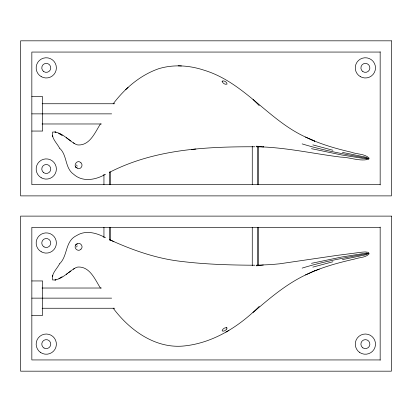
<?xml version="1.0" encoding="UTF-8"?>
<svg xmlns="http://www.w3.org/2000/svg" width="412" height="412" viewBox="0 0 412 412"><rect width="100%" height="100%" fill="white"/><g stroke="black" fill="none" stroke-linecap="round" stroke-linejoin="round"><path stroke-width="0.62" d="M256.187 265.22L271.039 264.597L279.552 263.814L336.501 255.466L361.999 252.165L365.14 251.938L368.071 252.278L368.745 252.772L368.946 254.101C365.387 257.752 359.305 257.33 354.717 259.004C337.928 262.81 321.185 267.357 305.647 274.912L314.598 270.808M59.58 263.824C57.18 268.634 50.794 274.119 52.576 279.964C61.27 280.505 68.129 271.843 75.355 267.939A8.075 8.075 0 0 1 78.038 267.033C90.012 266.446 95.12 279.83 100.477 288.122M256.362 146.157L263.335 146.96L263.474 146.445L263.34 146.96L256.187 146.78M52.87 275.304L52.412 276.586M314.598 141.192L305.647 137.088C320.129 144.112 335.662 148.572 351.297 152.198C356.89 154.371 364.393 153.666 368.946 157.899L368.745 159.228C359.882 161.684 349.937 157.24 340.848 157.121C314.989 153.913 289.415 148.176 263.34 146.966M77.25 245.856L76.534 247.015M100.477 123.878C95.12 132.17 90.012 145.554 78.038 144.967A8.075 8.075 0 0 1 75.36 144.061C68.124 140.198 61.285 131.423 52.576 132.036C50.897 137.891 57.206 143.366 59.58 148.176M81.01 249.131C84.342 246.149 79.104 240.886 76.163 244.481C72.79 247.622 78.064 252.608 80.968 249.167M59.58 263.819C68.047 255.739 64.772 241.072 76.714 235.525C85.706 229.824 96.887 232.919 105.477 237.745M113.161 103.855C124.8 88.415 140.26 75.102 158.723 68.711C173.534 64.179 189.592 65.369 204.167 70.236C244.167 82.359 268.32 120.124 305.647 137.088M113.161 308.145C129.692 330.352 155.751 349.222 184.756 345.895C213.493 342.743 239.192 326.474 259.246 306.353M125.67 89.636L128.122 87.437M80.968 162.833C77.039 158.532 72.249 166.716 77.271 167.864M252.999 312.553C269.376 298.509 285.995 284.228 305.647 274.912M68.505 272.801L70.915 271.019M66.27 274.356L67.388 273.578M73.321 269.237L74.778 268.284M58.88 278.61L62.094 276.766M225.884 332.118L228.918 330.409M105.477 174.255C95.945 179.915 82.678 182.444 73.691 174.302C64.622 168.029 67.475 155.252 59.58 148.181M109.479 172.355C154.412 149.252 205.449 146.62 254.94 146.78M314.67 270.88L319.341 269.118M55.455 280.011L55.991 279.836L54.914 280.181M302.14 268.109C323.992 261.332 346.559 257.418 369.044 253.401M312.863 267.115L332.901 261.754M311.462 263.33L341.898 256.985L365.315 253.256L367.03 253.081L367.21 253.73L367.241 254.41L365.578 254.843L342.439 259.617M256.362 265.843L263.34 265.04M191.637 149.453L195.87 149.051M254.94 265.22C230.396 265.107 205.794 264.411 181.409 261.419C156.354 258.623 132.319 250.094 109.51 239.66L113.897 241.623M380.163 52.061L31.837 52.061L31.837 184.653L380.163 184.653M31.837 96.671L42.642 96.671L42.642 131.052L31.837 131.052M42.127 103.747L114.794 103.747M31.837 113.861L111.637 113.861M42.034 123.976L101.44 123.976M380.163 227.347L31.837 227.347L31.837 359.939L380.163 359.939M31.837 280.948L42.642 280.948L42.642 315.329L31.837 315.329M42.034 288.024L101.44 288.024M31.837 298.139L111.637 298.139M42.127 308.253L114.794 308.253M226.234 327.664L226.59 327.674M178.154 65.817L181.455 65.961M369.044 158.599C346.559 154.588 323.992 150.663 302.14 143.891M342.439 152.383L365.578 157.157L367.241 157.59L367.21 158.27L367.03 158.919L365.315 158.744L341.898 155.015L311.462 148.67M332.901 150.246L312.863 144.885M54.914 131.819L55.991 132.164L55.455 131.989M310.159 139.102L314.67 141.12M76.926 168.168C80.165 170.444 83.883 165.526 81.01 162.869M74.778 143.716L73.321 142.763M66.27 137.644L70.915 140.981M76.926 243.832L77.271 244.136M252.999 99.447L259.246 105.647M76.534 164.985L77.25 166.144M52.412 135.414L52.87 136.696M380.163 51.763L380.163 184.947M380.163 227.053L380.163 360.237M258.618 146.224L258.618 184.653M258.618 227.347L258.618 265.776M257.685 146.224L257.685 184.653M257.685 227.347L257.685 265.776M252.262 146.224L252.262 184.653M252.262 227.347L252.262 265.776M110.298 171.871L110.298 184.653M110.298 227.347L110.298 240.129M109.365 171.871L109.365 184.653M109.365 227.347L109.365 240.129M103.942 174.302L103.942 184.653M103.942 227.347L103.942 237.698M222.13 81.195C222.428 83.059 225.271 85.016 227.069 84.043C226.93 82.019 223.927 80.201 222.13 81.154M226.77 329.034C225.714 330.208 223.711 331.825 222.13 330.846C222.372 328.915 225.271 327.046 227.069 327.957L226.775 329.023M76.169 244.491L75.757 245.052L76.169 244.486M391.4 40.824L20.6 40.824L20.6 195.885L391.4 195.885L391.4 40.824M391.4 216.115L20.6 216.115L20.6 371.176L391.4 371.176L391.4 216.115M62.094 135.234L58.88 133.39L62.094 135.234M75.757 166.948L76.169 167.509L75.757 166.953M41.215 76.627A10.115 10.115 0 0 0 56.382 67.872A10.115 10.115 0 0 0 41.215 59.112A10.115 10.115 0 0 0 41.215 76.627M43.749 71.59A4.496 4.496 0 0 0 50.753 68.191A4.496 4.496 0 0 0 44.305 63.829A4.496 4.496 0 0 0 43.749 71.59M41.215 177.757A10.115 10.115 0 0 0 56.382 168.997A10.115 10.115 0 0 0 41.215 160.242A10.115 10.115 0 0 0 41.215 177.757M43.749 172.721A4.496 4.496 0 0 0 50.753 169.317A4.496 4.496 0 0 0 44.305 164.955A4.496 4.496 0 0 0 43.749 172.721M360.325 76.627A10.115 10.115 0 0 0 375.497 67.872A10.115 10.115 0 0 0 360.325 59.112A10.115 10.115 0 0 0 360.325 76.627M362.864 71.59A4.496 4.496 0 0 0 369.868 68.191A4.496 4.496 0 0 0 363.42 63.829A4.496 4.496 0 0 0 362.864 71.59M359.717 352.502A10.115 10.115 0 0 0 375.471 344.849A10.115 10.115 0 0 0 360.964 335.033A10.115 10.115 0 0 0 359.717 352.502M362.864 347.852A4.496 4.496 0 0 0 369.868 344.453A4.496 4.496 0 0 0 363.42 340.085A4.496 4.496 0 0 0 362.864 347.852M41.215 251.758A10.115 10.115 0 0 0 56.382 243.003A10.115 10.115 0 0 0 41.215 234.243A10.115 10.115 0 0 0 41.215 251.758M44.022 246.896A4.496 4.496 0 0 0 50.764 243.003A4.496 4.496 0 0 0 44.022 239.109A4.496 4.496 0 0 0 44.022 246.896M40.603 352.502A10.115 10.115 0 0 0 56.356 344.849A10.115 10.115 0 0 0 41.854 335.033A10.115 10.115 0 0 0 40.603 352.502M44.022 348.022A4.496 4.496 0 0 0 50.764 344.128A4.496 4.496 0 0 0 44.022 340.235A4.496 4.496 0 0 0 44.022 348.022"/></g></svg>
